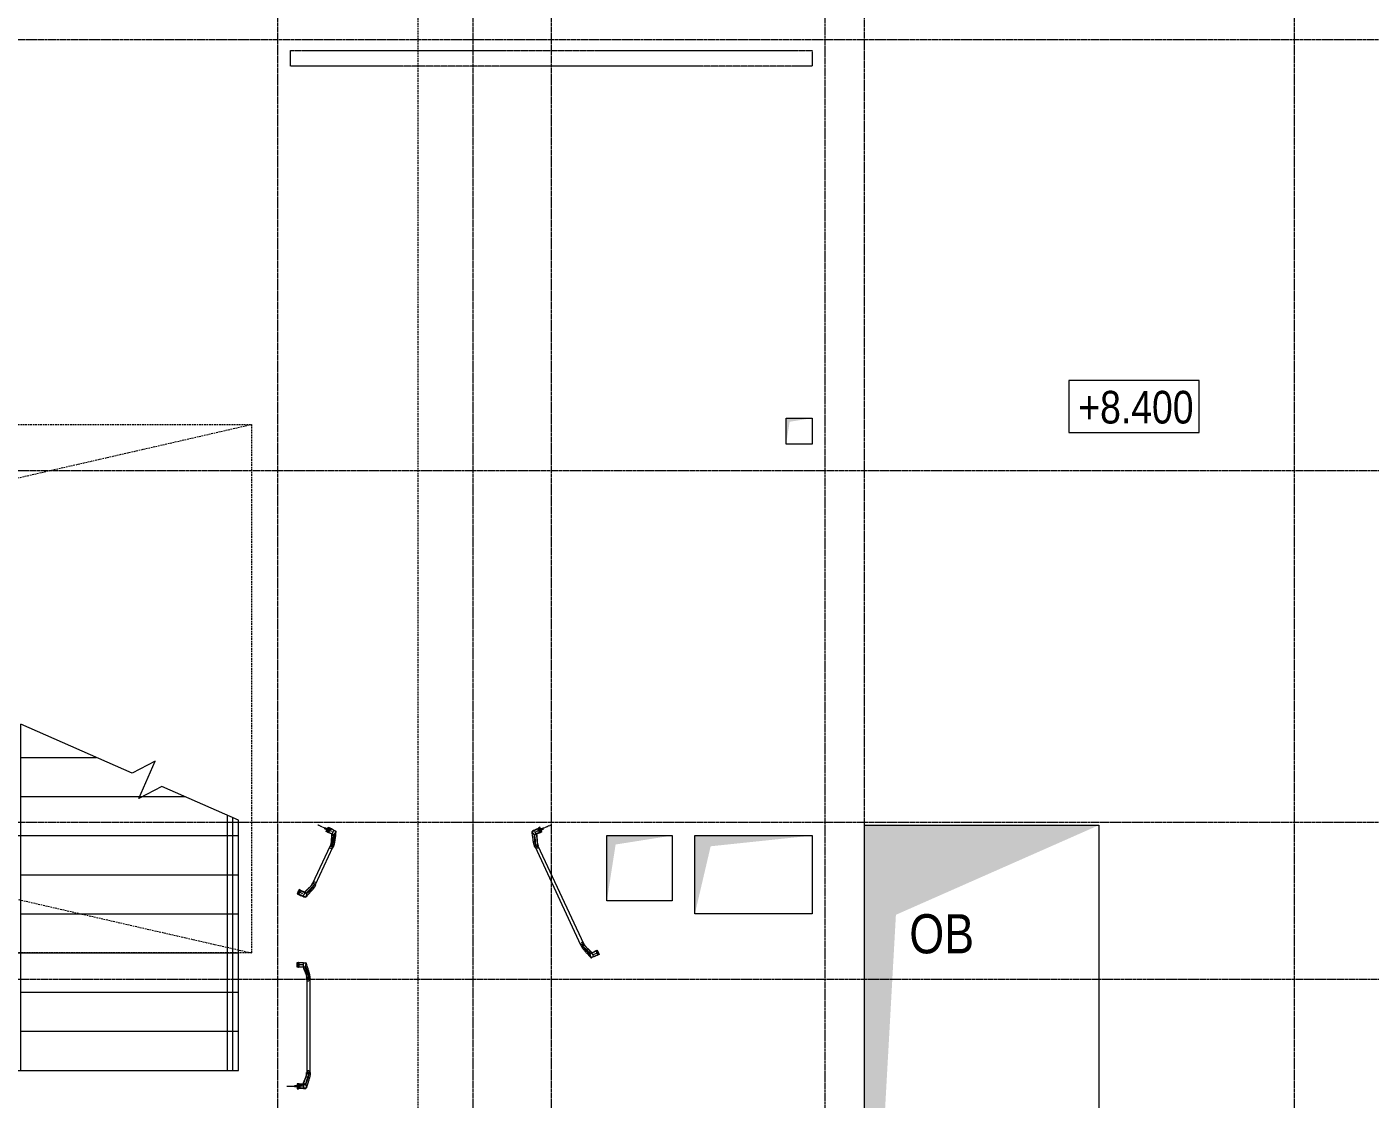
# Model space of a CAD drawing. Header units: millimetres. Extents: x -65509 to 912790, y 446 to 713294.
# Drawn here: x 209973 to 220277, y 369356 to 377577 of the extents above; entities that cross this region are included whole.
import ezdxf
from ezdxf.enums import TextEntityAlignment as Align

# ---------------------------------------------------------------- set-up
doc = ezdxf.new("R2010")
doc.units = ezdxf.units.MM
for name, pattern in [('( Hidden )', [0.375, 0.25, -0.125]), ('CENTER2', [28.575, 19.05, -3.175, 3.175, -3.175]), ('CENTERLINE', [30, 12, -1.5, 3, -1.5, 12]), ('DASHED', [19.05, 12.7, -6.35]), ('HIDDEN', [9.525, 6.35, -3.175])]:
    doc.linetypes.add(name, pattern=pattern)
for name, color, linetype, lineweight in [('АР_Двери_внутренние_антипаника', 250, 'Continuous', 0), ('АР_Мебель', 250, 'Continuous', 5), ('АР_Отверстия', 250, 'Continuous', 9), ('АР_Отметка', 250, 'Continuous', 13), ('АР_Разрезы марка', 7, 'Continuous', 13), ('АР_Стены кирпич_над проемом', 250, 'Continuous', 25), ('АР_Ф_ЛК', 250, 'Continuous', 5), ('Витражные конструкции', 250, 'Continuous', 15), ('ВК_Шахты', 250, 'Continuous', 9), ('ОВ_Шахты', 250, 'Continuous', 5), ('РД_Оси_100', 250, 'Continuous', 0)]:
    doc.layers.add(name, color=color, linetype=linetype, lineweight=lineweight)
doc.layers.add('АР_Делит', color=250, linetype='Continuous', lineweight=0, plot=False)
doc.layers.add('ЛК_Открытая', color=250, linetype='Continuous')
doc.styles.add('Arial_Narrow_08', font='ARIALN.TTF', dxfattribs={"width": 0.8})
doc.styles.add('style1', font='ARIALN.TTF')

# ---------------------------------------------------------------- blocks, each defined once
blk = doc.blocks.new('СОШ_2200_АР_ОСИ_М100_28.05.24')
at = {"layer": 'РД_Оси_100', "linetype": 'CENTER2'}
for p, q in [((94500, -6155), (94500, 139938.679)), ((96000, -6155), (96000, 139938.679)), ((102300, -6155), (102300, 139938.679)), ((119910, 82200), (-5954.958, 82200)), ((-5954.958, 78900), (119910, 78900)), ((119910, 76200), (-5954.958, 76200)), ((-5954.958, 75000), (119910, 75000))]:
    blk.add_line(p, q, dxfattribs=at)
for points in [[(96600, -6155), (96600, 139938.679)], [(98700, -6194.98), (98700, 139538.679), (98550, 139938.679)], [(99000, -6195.83), (99000, 139538.679), (99150, 139938.679)]]:
    blk.add_lwpolyline(points, dxfattribs=at)
blk = doc.blocks.new('Отметка_план')
at = {"color": 7}
blk.add_lwpolyline([(0, 0), (10, 0), (10, 4), (0, 4)], close=True, dxfattribs=at)
at = {"style": 'Arial_Narrow_08', "width": 0.8}
blk.add_attdef('OTMG', text='', height=2.5, dxfattribs=at).set_placement((9.06, 0.7), align=Align.RIGHT)
blk = doc.blocks.new('ЛК_открытая 1 эт 1500')
at = {"layer": 'АР_Ф_ЛК', "color": 5, "lineweight": 0}
for p, q in [((-920, 0), (-920, 2654)), ((-920, 2400), (-343, 2400)), ((-920, 2100), (338, 2100)), ((665, 0), (665, 1956)), ((705, 0), (705, 1938)), ((750, 0), (750, 1918)), ((-920, 1800), (750, 1800)), ((-920, 1500), (750, 1500)), ((-920, 1200), (750, 1200)), ((-920, 900), (750, 900)), ((-920, 600), (750, 600)), ((-920, 300), (750, 300)), ((-920, 0), (750, 0))]:
    blk.add_line(p, q, dxfattribs=at)
blk.add_lwpolyline([(750, 1918), (162, 2177), (-16, 2085), (111, 2371), (-67, 2278), (-920, 2654)], dxfattribs=at)
at = {"layer": 'АР_Ф_ЛК', "lineweight": 0}
blk.add_lwpolyline([(-85, 2071, 0, 150, 0), (-85, 1604, 0, 0, 0), (-85, 0, 0, 0, 0)], format="xyseb", dxfattribs=at)
blk = doc.blocks.new('otv')
at = {"linetype": 'Continuous'}
blk.add_lwpolyline([(0, -1), (0, 0), (1, 0), (1, -1)], close=True, dxfattribs=at)
blk.add_solid([(0, -1), (0, 0), (0.1346, -0.1366), (1, 0)], dxfattribs=at)
blk = doc.blocks.new('UUNEW01NEW00')
at = {"layer": 'АР_Двери_внутренние_антипаника', "color": 1, "linetype": 'Continuous'}
for p, q in [((-9.3, 0.2), (-14.4, -1.5)), ((-9.2, 0.8), (-9.3, 0.2)), ((-9.3, -0.1), (-9.3, 0.2)), ((-9.2, 0.2), (-9.3, 0.2)), ((-9.1, 1), (-9.2, 0.8)), ((-8.9, 0.5), (-9.2, 0.2)), ((-9.1, 19.3), (-8.9, 19.4)), ((-9.1, 19.3), (-9, 18.8)), ((-9, 1.2), (-9.1, 1)), ((-9, 18.8), (-8.8, 18.6)), ((-8.8, 1.3), (-9, 1.2)), ((-8.9, 19.4), (-8.5, 19.5)), ((-8.7, 0.8), (-8.9, 0.5)), ((-8.8, 18.6), (-8.6, 18.4)), ((-8.6, 0.9), (-8.7, 0.8)), ((-8.6, 18.4), (-8.4, 18.2)), ((-8.6, 1), (-8.6, 0.9)), ((-8.5, 1), (-8.6, 1)), ((-8.5, 19.5), (-8.2, 19.5)), ((-8.4, 0.8), (-8.5, 1.5)), ((-8.4, 1.3), (-8.5, 1)), ((-8.4, 18.2), (-8.1, 18.1)), ((-8.4, 1.4), (-8.4, 0.4)), ((-8.3, 0.5), (-8.4, 0.8)), ((-8.4, 0.4), (-8.4, -0.4)), ((-8.4, 0.4), (-8.3, 0.4)), ((-8.1, 0.2), (-8.3, 0.5)), ((-8.2, 19.5), (-7.8, 19.6)), ((-8.1, 18.1), (-7.6, 18)), ((-7.8, 0.1), (-8.1, 0.2)), ((-7.8, 19.6), (-7.5, 19.6)), ((-7.4, 0), (-7.8, 0.1)), ((-7.5, 18.3), (-7.6, 18.2)), ((-7.6, 18.2), (-7.6, 18)), ((-7.6, 18), (-7.6, 16.2)), ((-7.6, 16.2), (-7.6, 14.1)), ((-7.6, 14.1), (-7.6, 12.2)), ((-7.6, 12.2), (-7.6, 9.8)), ((-7.6, 9.8), (-7.6, 7.8)), ((-7.6, 7.8), (-7.6, 6.2)), ((-7.6, 6.2), (-7.6, 4.7)), ((-7.6, 4.7), (-7.5, 3.2)), ((-7.5, 19.6), (-7.1, 19.6)), ((-7.4, 18.3), (-7.5, 18.3)), ((-7.5, 3.2), (-7.5, 1.6)), ((-7.5, 1.6), (-7.4, 0)), ((-7.5, 0), (-7.5, 0)), ((-7.5, 0), (-7.3, 0)), ((-7.3, 18.3), (-7.4, 18.3)), ((-7.4, 0), (7.4, 0)), ((-7.2, 18.3), (-7.3, 18.3)), ((-7.3, 0), (7.3, 0)), ((-7.1, 18.3), (-7.2, 18.3)), ((-7.1, 24), (-7.1, 19.6)), ((-7.1, 19.6), (7.1, 19.6)), ((-7.1, 19.6), (-7.1, 18.3)), ((7.1, 18.3), (-7.1, 18.3)), ((-3.5, 16), (-4.6, 16.4)), ((-4.6, 16.4), (-4.6, 16.3)), ((-3.5, 15.9), (-4.6, 16.3)), ((-4.6, 16.3), (-3.8, 14.8)), ((-3.8, 14.8), (-3.3, 14.8)), ((-3, 14.7), (-3.8, 14.7)), ((-3.8, 14.7), (-3.8, 14.6)), ((-3, 14.6), (-3.8, 14.6)), ((-3.8, 14.6), (-3.8, 13.7)), ((-3.8, 13.7), (-3, 13.7)), ((-3.3, 14.8), (-3.6, 15.5)), ((-3.6, 15.5), (-2.7, 15.3)), ((-3.3, 14.9), (-3.6, 15.5)), ((-2.3, 15.7), (-3.5, 16)), ((-2.3, 15.6), (-3.5, 15.9)), ((-3.1, 14.4), (-3.4, 14.4)), ((-3.4, 14.4), (-3.4, 13.9)), ((-3.4, 14), (-3.1, 14)), ((-3.4, 13.9), (-3.1, 13.9)), ((-3.3, 14.9), (-3.3, 14.8)), ((-3, 14.4), (-3.1, 14.4)), ((-3.1, 14), (-3.1, 13.9)), ((-3.1, 14), (-3, 14)), ((-3.1, 13.9), (-3, 13.9)), ((-3, 14.7), (-3, 14.6)), ((-2.9, 14.7), (-3, 14.7)), ((-2.9, 14.6), (-3, 14.6)), ((-2.9, 14.4), (-3, 14.4)), ((-3, 14.4), (-3, 14.4)), ((-3, 14.4), (-3, 14.4)), ((-3, 14), (-3, 14)), ((-3, 14), (-3, 14)), ((-3, 14), (-2.9, 14)), ((-3, 13.9), (-3, 13.9)), ((-3, 13.9), (-3, 13.9)), ((-3, 13.9), (-2.9, 13.9)), ((-3, 13.7), (-2.9, 13.7)), ((-2.8, 14.7), (-2.9, 14.7)), ((-2.9, 14.7), (-2.9, 14.7)), ((-2.8, 14.5), (-2.9, 14.6)), ((-2.9, 14.6), (-2.9, 14.6)), ((-2.9, 14.3), (-2.9, 14.4)), ((-2.9, 14.3), (-2.9, 14.3)), ((-2.9, 14.3), (-2.9, 14.3)), ((-2.9, 14.3), (-2.9, 14.3)), ((-2.9, 14), (-2.9, 14.3)), ((-2.9, 14.1), (-2.9, 14)), ((-2.9, 14), (-2.9, 14.1)), ((-2.9, 14.1), (-2.9, 14.1)), ((-2.9, 14.1), (-2.9, 14.1)), ((-2.9, 14.1), (-2.9, 14.1)), ((-2.9, 14), (-2.9, 14)), ((-2.9, 13.9), (-2.9, 14)), ((-2.9, 14), (-2.9, 14)), ((-2.9, 14), (-2.9, 14)), ((-2.9, 13.9), (-2.9, 13.9)), ((-2.9, 13.9), (-2.9, 13.9)), ((-2.9, 13.7), (-2.8, 13.7)), ((-2.7, 14.6), (-2.8, 14.7)), ((-2.7, 14.5), (-2.8, 14.5)), ((-2.8, 13.7), (-2.8, 13.8)), ((-2.8, 13.8), (-2.7, 13.8)), ((-2.7, 15.3), (-1.7, 15.1)), ((-2.6, 14.6), (-2.7, 14.6)), ((-2.6, 14.5), (-2.7, 14.5)), ((-2.7, 13.8), (-2.6, 13.8)), ((-2.6, 14.5), (-2.6, 14.6)), ((-2.6, 14.6), (-2.6, 14.6)), ((-2.6, 14.4), (-2.6, 14.5)), ((-2.5, 14.5), (-2.6, 14.5)), ((-2.5, 14.4), (-2.6, 14.4)), ((-2.6, 14.4), (-2.6, 14.4)), ((-2.6, 13.8), (-2.6, 13.9)), ((-2.6, 13.9), (-2.5, 13.9)), ((-2.5, 14.4), (-2.5, 14.5)), ((-2.5, 14.4), (-2.5, 14.3)), ((-2.5, 14.3), (-2.5, 14.4)), ((-2.5, 14), (-2.5, 14.3)), ((-2.5, 13.9), (-2.5, 14)), ((-1, 15.5), (-2.3, 15.7)), ((-1, 15.4), (-2.3, 15.6)), ((-2.2, 14.5), (-2.3, 14.5)), ((-2.3, 14.5), (-2.3, 14.4)), ((-2.3, 14.4), (-2.3, 14.3)), ((-2.2, 14.4), (-2.3, 14.4)), ((-2.3, 14.4), (-2.3, 14.3)), ((-2.3, 14.3), (-2.3, 14)), ((-2.3, 14), (-2.3, 13.9)), ((-2.3, 13.9), (-2.3, 13.9)), ((-2.3, 13.9), (-2.2, 13.8)), ((-2.1, 14.6), (-2.2, 14.6)), ((-2.2, 14.6), (-2.2, 14.5)), ((-2.1, 14.5), (-2.2, 14.5)), ((-2.2, 14.5), (-2.2, 14.4)), ((-2.2, 13.8), (-2.2, 13.8)), ((-2.2, 13.8), (-2.1, 13.8)), ((-2, 14.7), (-2.1, 14.6)), ((-2, 14.6), (-2.1, 14.5)), ((-2.1, 14.6), (-2.1, 14.6)), ((-2.1, 14.5), (-2.1, 14.5)), ((-2.1, 13.8), (-2, 13.7)), ((-1.9, 14.7), (-2, 14.7)), ((-1.9, 14.6), (-2, 14.6)), ((-2, 13.7), (-2, 13.7)), ((-2, 13.7), (-1.9, 13.7)), ((-1.8, 14.7), (-1.9, 14.7)), ((-1.8, 14.6), (-1.9, 14.6)), ((-1.8, 14.4), (-1.9, 14.4)), ((-1.9, 14.4), (-1.9, 14.3)), ((-1.9, 14.3), (-1.9, 14)), ((-1.9, 14.3), (-1.9, 14.3)), ((-1.9, 14.3), (-1.9, 14.3)), ((-1.9, 14.3), (-1.9, 14.3)), ((-1.9, 14.1), (-1.9, 14.1)), ((-1.9, 14.1), (-1.9, 14.1)), ((-1.9, 14.1), (-1.9, 14.1)), ((-1.9, 14.1), (-1.8, 14)), ((-1.9, 14), (-1.9, 14)), ((-1.9, 14), (-1.9, 14)), ((-1.9, 14), (-1.9, 13.9)), ((-1.9, 13.9), (-1.8, 13.9)), ((-1.9, 13.7), (-1.8, 13.7)), ((-1.8, 14.7), (-1.8, 14.6)), ((-1.5, 14.7), (-1.8, 14.7)), ((-1.5, 14.6), (-1.8, 14.6)), ((-1.7, 14.4), (-1.8, 14.4)), ((-1.8, 14.4), (-1.8, 14.4)), ((-1.8, 14.4), (-1.8, 14.4)), ((-1.8, 14), (-1.8, 14)), ((-1.8, 14), (-1.8, 14)), ((-1.8, 14), (-1.7, 14)), ((-1.8, 13.9), (-1.8, 13.9)), ((-1.8, 13.9), (-1.8, 13.9)), ((-1.8, 13.9), (-1.7, 13.9)), ((-1.8, 13.7), (-1.5, 13.7)), ((-1.7, 15.1), (-0.7, 15)), ((-1.7, 14.4), (-1.7, 14.4)), ((-1.6, 14.4), (-1.7, 14.4)), ((-1.7, 14), (-1.7, 13.9)), ((-1.7, 14), (-1.7, 14)), ((-1.7, 14), (-1.6, 14)), ((-1.7, 13.9), (-1.6, 13.9)), ((-1.7, 13.9), (-1.7, 13.9)), ((-1.5, 14.4), (-1.6, 14.4)), ((-1.6, 14.4), (-1.6, 14.4)), ((-1.6, 14), (-1.6, 13.9)), ((-1.6, 14), (-1.6, 14)), ((-1.6, 14), (-1.5, 14)), ((-1.6, 13.9), (-1.6, 13.9)), ((-1.6, 13.9), (-1.5, 13.9)), ((-1.5, 14.7), (-1.5, 14.6)), ((-1.4, 14.7), (-1.5, 14.7)), ((-1.4, 14.6), (-1.5, 14.6)), ((-1.4, 14.3), (-1.5, 14.4)), ((-1.5, 14.4), (-1.5, 14.4)), ((-1.5, 14.4), (-1.5, 14.4)), ((-1.5, 14), (-1.4, 14.1)), ((-1.5, 14), (-1.5, 14)), ((-1.5, 14), (-1.5, 14)), ((-1.5, 14), (-1.5, 14)), ((-1.5, 13.9), (-1.5, 13.9)), ((-1.5, 13.9), (-1.5, 13.9)), ((-1.5, 13.9), (-1.5, 13.9)), ((-1.5, 13.9), (-1.4, 13.9)), ((-1.5, 13.7), (-1.4, 13.7)), ((-1.3, 14.7), (-1.4, 14.7)), ((-1.3, 14.6), (-1.4, 14.6)), ((-1.4, 14.3), (-1.4, 14.3)), ((-1.4, 14.3), (-1.4, 14.3)), ((-1.4, 14.3), (-1.4, 14.3)), ((-1.4, 14), (-1.4, 14.3)), ((-1.4, 14.1), (-1.4, 14)), ((-1.4, 14.1), (-1.4, 14.1)), ((-1.4, 14.1), (-1.4, 14.1)), ((-1.4, 14.1), (-1.4, 14.1)), ((-1.4, 13.9), (-1.4, 14)), ((-1.4, 14), (-1.4, 14)), ((-1.4, 14), (-1.4, 14)), ((-1.4, 13.7), (-1.3, 13.7)), ((-1.2, 14.6), (-1.3, 14.7)), ((-1.3, 14.7), (-1.3, 14.7)), ((-1.3, 14.5), (-1.3, 14.6)), ((-1.2, 14.5), (-1.3, 14.5)), ((-1.3, 13.7), (-1.2, 13.8)), ((-1.1, 14.6), (-1.2, 14.6)), ((-1.1, 14.5), (-1.2, 14.5)), ((-1.2, 13.8), (-1.2, 13.8)), ((-1.2, 13.8), (-1.1, 13.8)), ((-1.1, 14.5), (-1.1, 14.6)), ((-1.1, 14.6), (-1.1, 14.6)), ((-1.1, 14.4), (-1.1, 14.5)), ((-1, 14.5), (-1.1, 14.5)), ((-1, 14.4), (-1.1, 14.4)), ((-1.1, 14.4), (-1.1, 14.4)), ((-1.1, 13.8), (-1.1, 13.9)), ((-1.1, 13.9), (-1, 13.9)), ((0, 16.5), (-1, 15.5)), ((0, 16.4), (-1, 15.4)), ((-1, 15.5), (-1, 15.4)), ((-1, 14.4), (-1, 14.5)), ((-1, 14.3), (-1, 14.4)), ((-1, 14.4), (-1, 14.3)), ((-1, 14), (-1, 14.3)), ((-1, 13.9), (-1, 14)), ((0, 14.7), (-0.8, 14.7)), ((-0.8, 14.7), (-0.8, 14.6)), ((0, 14.6), (-0.8, 14.6)), ((-0.8, 14.6), (-0.8, 13.7)), ((-0.8, 13.7), (-0.4, 13.7)), ((-0.7, 15), (0, 15.7)), ((-0.1, 14.4), (-0.4, 14.4)), ((-0.4, 14.4), (-0.4, 14.2)), ((-0.4, 14.3), (-0.1, 14.3)), ((-0.4, 14.2), (-0.1, 14.2)), ((-0.4, 14.1), (-0.2, 14.1)), ((-0.4, 13.7), (-0.4, 14.1)), ((-0.2, 14.1), (0, 13.7)), ((0, 14.4), (-0.1, 14.4)), ((-0.1, 14.4), (-0.1, 14.4)), ((-0.1, 14.4), (-0.1, 14.4)), ((-0.1, 14.3), (-0.1, 14.2)), ((-0.1, 14.3), (-0.1, 14.3)), ((-0.1, 14.3), (-0.1, 14.3)), ((-0.1, 14.3), (0, 14.3)), ((-0.1, 14.2), (-0.1, 14.2)), ((-0.1, 14.2), (-0.1, 14.2)), ((-0.1, 14.2), (0, 14.2)), ((0, 16.5), (0, 16.4)), ((1, 15.5), (0, 16.5)), ((1, 15.4), (0, 16.4)), ((0, 15.7), (0.7, 15)), ((0, 14.7), (0, 14.6)), ((0.1, 14.7), (0, 14.7)), ((0.1, 14.6), (0, 14.6)), ((0, 14.3), (0, 14.4)), ((0, 14.4), (0, 14.4)), ((0, 14.3), (0, 14.4)), ((0, 14.4), (0, 14.4)), ((0, 14.4), (0, 14.4)), ((0, 14.4), (0, 14.4)), ((0, 14.4), (0, 14.4)), ((0, 14.3), (0, 14.3)), ((0, 14.3), (0, 14.3)), ((0, 14.3), (0, 14.3)), ((0, 14.2), (0, 14.3)), ((0, 14.3), (0, 14.3)), ((0, 14.3), (0, 14.3)), ((0, 14.3), (0, 14.3)), ((0, 14.2), (0, 14.2)), ((0, 14.2), (0, 14.2)), ((0, 13.7), (0.5, 13.7)), ((0.2, 14.7), (0.1, 14.7)), ((0.2, 14.6), (0.1, 14.6)), ((0.3, 14.6), (0.2, 14.7)), ((0.2, 14.7), (0.2, 14.7)), ((0.2, 14.5), (0.2, 14.6)), ((0.3, 14.5), (0.2, 14.5)), ((0.5, 13.7), (0.2, 14.1)), ((0.2, 14.1), (0.3, 14.1)), ((0.4, 14.6), (0.3, 14.6)), ((0.4, 14.5), (0.3, 14.5)), ((0.3, 14.1), (0.4, 14.2)), ((0.3, 14.1), (0.3, 14.1)), ((0.5, 13.8), (0.3, 14.1)), ((0.4, 14.5), (0.4, 14.6)), ((0.4, 14.6), (0.4, 14.6)), ((0.4, 14.4), (0.4, 14.5)), ((0.4, 14.4), (0.4, 14.5)), ((0.4, 14.5), (0.4, 14.5)), ((0.4, 14.3), (0.4, 14.4)), ((0.4, 14.4), (0.4, 14.4)), ((0.4, 14.4), (0.4, 14.4)), ((0.4, 14.2), (0.4, 14.3)), ((0.4, 14.3), (0.4, 14.3)), ((0.4, 14.2), (0.4, 14.2)), ((0.5, 13.8), (0.5, 13.7)), ((0.7, 15), (1.7, 15.1)), ((0.7, 14.7), (0.7, 14.6)), ((1.4, 14.7), (0.7, 14.7)), ((1.4, 14.6), (0.7, 14.6)), ((0.7, 14.6), (0.7, 13.7)), ((0.7, 13.7), (1.1, 13.7)), ((2.3, 15.7), (1, 15.5)), ((2.3, 15.6), (1, 15.4)), ((1, 15.5), (1, 15.4)), ((1.1, 13.7), (1.1, 14.3)), ((1.1, 14.3), (1.2, 14.3)), ((1.2, 14.3), (1.5, 13.7)), ((1.4, 14.7), (1.4, 14.6)), ((1.6, 14.2), (1.4, 14.7)), ((1.6, 14.1), (1.4, 14.6)), ((1.5, 13.7), (1.8, 13.7)), ((1.6, 14.2), (1.6, 14.1)), ((1.7, 14.2), (1.6, 14.2)), ((1.7, 14.1), (1.6, 14.1)), ((1.7, 15.1), (2.7, 15.3)), ((1.9, 14.7), (1.7, 14.2)), ((1.9, 14.6), (1.7, 14.1)), ((1.7, 14.2), (1.7, 14.1)), ((1.8, 13.7), (2, 14.3)), ((1.9, 14.7), (1.9, 14.6)), ((2.5, 14.7), (1.9, 14.7)), ((2.5, 14.6), (1.9, 14.6)), ((2, 14.3), (2.2, 14.3)), ((2.2, 14.3), (2.2, 13.7)), ((2.2, 13.7), (2.5, 13.7)), ((3.5, 16), (2.3, 15.7)), ((3.5, 15.9), (2.3, 15.6)), ((2.5, 14.7), (2.5, 14.6)), ((2.5, 13.7), (2.5, 14.6)), ((2.7, 15.3), (3.6, 15.5)), ((3.1, 14.7), (2.7, 13.8)), ((3.1, 14.6), (2.7, 13.7)), ((2.7, 13.8), (2.7, 13.7)), ((2.7, 13.7), (3.2, 13.7)), ((3.1, 14.7), (3.1, 14.6)), ((3.9, 14.7), (3.1, 14.7)), ((3.9, 14.6), (3.1, 14.6)), ((3.2, 13.7), (3.2, 13.9)), ((3.2, 13.9), (3.8, 13.9)), ((3.6, 15.5), (3.3, 14.8)), ((3.6, 15.5), (3.3, 14.9)), ((3.3, 14.9), (3.3, 14.8)), ((3.3, 14.8), (3.8, 14.8)), ((3.4, 14.3), (3.3, 14)), ((3.3, 14.1), (3.7, 14.1)), ((3.3, 14), (3.7, 14)), ((3.6, 14.3), (3.4, 14.3)), ((4.6, 16.4), (3.5, 16)), ((4.6, 16.3), (3.5, 15.9)), ((3.7, 14), (3.6, 14.3)), ((3.8, 14.8), (4.6, 16.3)), ((3.8, 13.9), (3.8, 13.7)), ((3.8, 13.7), (4.2, 13.7)), ((3.9, 14.7), (3.9, 14.6)), ((4.2, 13.8), (3.9, 14.7)), ((4.2, 13.7), (3.9, 14.6)), ((4.2, 13.8), (4.2, 13.7)), ((4.6, 16.4), (4.6, 16.3)), ((6.7, -9.4), (7.3, 0)), ((7.1, 19.6), (7.1, 24)), ((7.1, 19.6), (7.1, 18.3)), ((7.1, 19.6), (7.5, 19.6)), ((7.2, 18.3), (7.1, 18.3)), ((7.3, 18.3), (7.2, 18.3)), ((7.5, 18.3), (7.3, 18.3)), ((7.4, 0), (7.5, 2)), ((7.8, 0.1), (7.4, 0)), ((7.5, 19.6), (7.8, 19.6)), ((7.6, 18.2), (7.5, 18.3)), ((7.5, 2), (7.6, 4)), ((7.6, 18), (7.6, 18.2)), ((7.6, 18), (8.1, 18.1)), ((7.6, 16.2), (7.6, 18)), ((7.6, 14.2), (7.6, 16.2)), ((7.6, 12.3), (7.6, 14.2)), ((7.6, 9.9), (7.6, 12.3)), ((7.6, 8), (7.6, 9.9)), ((7.6, 5.9), (7.6, 8)), ((7.6, 4), (7.6, 5.9)), ((7.8, 19.6), (8.2, 19.5)), ((8.1, 0.2), (7.8, 0.1)), ((8.1, 18.1), (8.4, 18.2)), ((8.3, 0.5), (8.1, 0.2)), ((8.2, 19.5), (8.5, 19.5)), ((8.4, 0.8), (8.3, 0.5)), ((8.4, 18.2), (8.6, 18.4)), ((8.5, 19.5), (8.9, 19.4)), ((8.6, 18.4), (8.8, 18.6)), ((8.8, 18.6), (9, 18.8)), ((8.9, 19.4), (9.1, 19.3)), ((9, 18.8), (9.1, 19.3)), ((-52.5, -11.9), (-52.5, -19.8)), ((-52.5, -19.8), (-52.5, -25.1)), ((-52.5, -25.1), (-47.5, -25.1)), ((-47.5, -11.9), (-47.5, -19.8)), ((-47.5, -11.9), (-47.5, -11.9)), ((-47.5, -19.8), (-46, -19.6)), ((-45.9, -19.8), (-47.5, -19.8)), ((-47.5, -19.8), (-47.5, -25.1)), ((-46, -19.6), (-44.5, -19.2)), ((-44.3, -19.8), (-45.9, -19.8)), ((-43.1, -11.4), (-44.5, -11.6)), ((-44.5, -19.2), (-42.9, -18.5)), ((-42.5, -19.7), (-44.3, -19.8)), ((-41.6, -11.2), (-43.1, -11.4)), ((-42.9, -18.5), (-41.3, -17.7)), ((-40.6, -19.6), (-42.5, -19.7)), ((-39.3, -10.7), (-41.6, -11.2)), ((-41.3, -17.7), (-39, -16.7)), ((-37.8, -19.2), (-40.6, -19.6)), ((-36.7, -9.9), (-39.3, -10.7)), ((-39, -16.7), (-36.4, -15.7)), ((-34.9, -18.5), (-37.8, -19.2)), ((-33.8, -8.9), (-36.7, -9.9)), ((-36.4, -15.7), (-33.5, -14.5)), ((-31.9, -17.6), (-34.9, -18.5)), ((-30.7, -7.7), (-33.8, -8.9)), ((-33.5, -14.5), (-30.3, -13.4)), ((-28.7, -16.6), (-31.9, -17.6)), ((-27.2, -6.3), (-30.7, -7.7)), ((-30.3, -13.4), (-26.8, -12.1)), ((-25.2, -15.3), (-28.7, -16.6)), ((-23.3, -4.8), (-27.2, -6.3)), ((-26.8, -12.1), (-22.9, -10.9)), ((-21.4, -13.9), (-25.2, -15.3)), ((-19.1, -3.2), (-23.3, -4.8)), ((-22.9, -10.9), (-18.7, -9.6)), ((-17.3, -12.4), (-21.4, -13.9)), ((-14.4, -1.5), (-19.1, -3.2)), ((-18.7, -9.6), (-14, -8.2)), ((-12.8, -10.8), (-17.3, -12.4)), ((-14, -8.2), (-8.8, -6.6)), ((-7.8, -9.1), (-12.8, -10.8)), ((-9, -3.8), (-9.3, -0.1)), ((-8.8, -6.6), (-9, -3.8)), ((-8.8, -6.6), (-8.8, -6.6)), ((-8.8, -7.3), (-8.8, -6.6)), ((-8.8, -6.6), (-8.7, -6.6)), ((-8.5, -8.1), (-8.8, -7.3)), ((-8.7, -6.6), (-8.6, -6.6)), ((-8.6, -6.6), (-8.4, -6.7)), ((-8.2, -8.7), (-8.5, -8.1)), ((-8.4, -0.4), (-8.3, -0.9)), ((-8.4, -6.7), (-8.1, -6.7)), ((-8.3, -0.9), (-8.3, -1.1)), ((-8.3, -1.1), (-8.3, -1.1)), ((-8.3, -1.2), (-8.2, -1.2)), ((-8.2, -1.2), (-8.2, -1.2)), ((-8.2, -1.2), (-8.2, -1.5)), ((-8.2, -1.5), (-8.2, -1.5)), ((-7.8, -9.1), (-8.2, -8.7)), ((-8.1, -6.7), (-8, -6.6)), ((-8, -7.1), (-8.1, -6.7)), ((-8.1, -6.7), (-8.1, -6.7)), ((-8, -6.6), (-8, -6.6)), ((-8, -6.6), (-7.9, -6.6)), ((-7.6, -7.6), (-8, -7.1)), ((-7.8, -6.9), (-7.9, -6.6)), ((-7.9, -6.6), (-7.9, -6.7)), ((-7.9, -6.7), (-7.9, -6.6)), ((-7.5, -7.2), (-7.8, -6.9)), ((-7.4, -8.9), (-7.8, -9.1)), ((-7.2, -8), (-7.6, -7.6)), ((-7.2, -7.4), (-7.5, -7.2)), ((-7.1, -8.7), (-7.4, -8.9)), ((-7.3, 0), (-7.2, -1.7)), ((-7.2, -1.7), (-7.2, -3.1)), ((-7.2, -3.1), (-7.1, -4.5)), ((-6.9, -7.4), (-7.2, -7.4)), ((-6.7, -8.2), (-7.2, -8)), ((-7.1, -4.5), (-7, -6)), ((-6.7, -8.2), (-7.1, -8.7)), ((-7, -6), (-6.9, -7.4)), ((-6.9, -7.4), (-6.8, -7.5)), ((-6.8, -7.5), (-6.8, -7.5)), ((-6.8, -7.5), (-6.8, -7.6)), ((-6.8, -7.6), (-6.8, -7.6)), ((-6.8, -7.6), (-6.8, -7.6)), ((-6.8, -7.6), (-6.8, -7.6)), ((-6.8, -7.6), (-6.8, -7.6)), ((-6.8, -7.6), (-6.8, -7.6)), ((-6.8, -7.6), (-6.8, -7.6)), ((-6.8, -7.6), (-6.8, -7.6)), ((-6.8, -7.6), (-6.8, -7.6)), ((-6.8, -7.6), (-6.8, -7.6)), ((-6.8, -7.6), (-6.8, -7.6)), ((-6.8, -7.6), (-6.8, -7.6)), ((-6.8, -7.6), (-6.8, -7.6)), ((-6.8, -7.6), (-6.8, -7.6)), ((-6.8, -7.6), (-6.7, -7.8)), ((-6.7, -7.8), (-6.6, -8)), ((-6.6, -8), (-6.7, -8.1)), ((-6.7, -8.1), (-6.7, -8.2)), ((-6.7, -8.2), (5.6, -10.6)), ((5.6, -10.6), (6.3, -10)), ((5.6, -10.6), (6, -10.6)), ((6, -10.6), (6.3, -10.5)), ((6.3, -10), (6.6, -9.7)), ((6.3, -10.5), (6.4, -10.5)), ((6.6, -9.7), (6.7, -9.4)), ((6.7, -9.4), (7.1, -9.3)), ((7.1, -9.3), (7.4, -9.1)), ((7.4, -9.1), (7.6, -8.9)), ((8.3, -0.4), (8.3, -0.3))]:
    blk.add_line(p, q, dxfattribs=at)
at = {"layer": 'АР_Двери_внутренние_антипаника', "color": 40, "linetype": 'Continuous'}
for p, q in [((-8.8, 1.3), (-13.2, -0.1)), ((-9.1, 24), (9.1, 24)), ((-9.1, 19.3), (-9.1, 24)), ((-9, 18.2), (-9.1, 19.3)), ((-9, 17.1), (-9, 18.2)), ((-8.5, 1.5), (-9, 17.1)), ((-8.5, 1.5), (-8.8, 1.3)), ((8.3, 0.5), (8, -3.9)), ((9.1, 24), (9.1, 19.3)), ((-53, -19.5), (-53, -12.4)), ((-53, -24.6), (-53, -19.5)), ((-47.5, -11.9), (-52.5, -11.9)), ((-52.5, -25.1), (-47.5, -25.1)), ((-47.5, -11.9), (-46.3, -11.8)), ((-47.5, -25.1), (-45.1, -25)), ((-45.1, -11.7), (-46.3, -11.8)), ((-44.4, -11.5), (-45.1, -11.7)), ((-45.1, -25), (-44.1, -24.9)), ((-42.2, -11), (-44.4, -11.6)), ((-44.1, -24.9), (-43.6, -24.9)), ((-43.6, -24.9), (-43, -24.8)), ((-43, -24.8), (-42.4, -24.8)), ((-42.4, -24.8), (-41.8, -24.7)), ((-40, -10.4), (-42.2, -11)), ((-41.8, -24.7), (-41.1, -24.6)), ((-41.1, -24.6), (-39.3, -24.3)), ((-38, -9.7), (-40, -10.4)), ((-39.3, -24.3), (-37.6, -23.9)), ((-36.1, -9), (-38, -9.7)), ((-37.6, -23.9), (-36.2, -23.6)), ((-36.2, -23.6), (-35.1, -23.3)), ((-34.2, -8.3), (-36.1, -9)), ((-35.1, -23.3), (-34.2, -23.1)), ((-32.1, -7.5), (-34.2, -8.3)), ((-34.2, -23.1), (-33.1, -22.8)), ((-33.1, -22.8), (-31.7, -22.5)), ((-30.3, -6.7), (-32.1, -7.5)), ((-31.7, -22.5), (-30.1, -22)), ((-28.2, -5.9), (-30.3, -6.7)), ((-30.1, -22), (-28.2, -21.5)), ((-25.9, -4.9), (-28.2, -5.9)), ((-28.2, -21.5), (-26, -20.8)), ((-26, -20.8), (-23.3, -20)), ((-23.3, -3.9), (-25.9, -4.9)), ((-20.4, -2.7), (-23.3, -3.9)), ((-23.3, -20), (-20.2, -19.1)), ((-17, -1.5), (-20.4, -2.7)), ((-20.2, -19.1), (-17.7, -18.3)), ((-17.7, -18.3), (-14.9, -17.4)), ((-13.2, -0.1), (-17, -1.5)), ((-14.9, -17.4), (-11.8, -16.4)), ((-11.8, -16.4), (-8.3, -15.3)), ((-8.3, -15.3), (-4.5, -14.1)), ((-4.5, -14.1), (-0.2, -12.7)), ((-0.2, -12.7), (4.6, -11.2)), ((4.6, -11.2), (5.6, -10.9)), ((5.6, -10.9), (6.4, -10.5)), ((6.4, -10.5), (7.3, -9.6)), ((7.3, -9.6), (7.6, -8.9)), ((7.6, -8.9), (7.7, -8.7)), ((8, -3.9), (7.7, -8.6)), ((7.7, -8.7), (7.7, -8.6))]:
    blk.add_line(p, q, dxfattribs=at)
at = {"layer": 'АР_Двери_внутренние_антипаника', "color": 1, "linetype": 'CENTERLINE'}
blk.add_line((0, 4.4), (0, 26), dxfattribs=at)
at = {"layer": 'АР_Двери_внутренние_антипаника', "color": 1, "linetype": 'HIDDEN'}
for p, q in [((-60.5, -14), (-53, -14)), ((-60.5, -14), (-60.5, -23)), ((-60.5, -23), (-53, -23)), ((-54.5, -17.6), (-54.5, -14.1)), ((-54.5, -14.1), (-53, -14.1)), ((-54.5, -17.6), (-53, -17.6))]:
    blk.add_line(p, q, dxfattribs=at)
at = {"layer": 'АР_Двери_внутренние_антипаника', "color": 1, "linetype": 'Continuous'}
blk.add_arc((490.8, 29.3), 500, 183.3082, 184.1216, dxfattribs=at)
at = {"layer": 'АР_Двери_внутренние_антипаника', "color": 40, "linetype": 'Continuous'}
for centre, radius, start, end in [((-490.9, 27.7), 500, 356.9219, 359.0377), ((-52.5, -12.4), 0.5, 90, 180), ((-52.5, -24.6), 0.5, 180, 270)]:
    blk.add_arc(centre, radius, start, end, dxfattribs=at)
at = {"layer": 'АР_Двери_внутренние_антипаника', "color": 1, "linetype": 'Continuous'}
blk.add_point((0, 0), dxfattribs=at)
blk = doc.blocks.new('66NEW00')
at = {"layer": 'АР_Двери_внутренние_антипаника', "color": 40, "linetype": 'Continuous'}
for p, q in [((9.1, 0), (-9.1, 0)), ((-9.1, 0), (-9.1, -4.7)), ((9.1, -4.7), (9.1, 0)), ((-8.3, -23.5), (-8, -27.9)), ((-8, -27.9), (-7.7, -32.5)), ((-7.7, -32.7), (-7.7, -32.5)), ((-7.6, -32.8), (-7.7, -32.7)), ((-7.3, -33.6), (-7.6, -32.8)), ((-6.4, -34.5), (-7.3, -33.6)), ((-5.6, -34.9), (-6.4, -34.5)), ((-4.6, -35.2), (-5.6, -34.9)), ((0.2, -36.7), (-4.6, -35.2)), ((4.5, -38.1), (0.2, -36.7)), ((8.3, -39.3), (4.5, -38.1)), ((11.8, -40.4), (8.3, -39.3)), ((8.5, -22.4), (9, -6.9)), ((8.5, -22.4), (8.8, -22.7)), ((8.8, -22.7), (13.2, -24.1)), ((9, -5.7), (9.1, -4.7)), ((9, -6.9), (9, -5.7)), ((14.9, -41.4), (11.8, -40.4)), ((13.2, -24.1), (17, -25.5)), ((17.7, -42.3), (14.9, -41.4)), ((17, -25.5), (20.4, -26.7)), ((20.2, -43), (17.7, -42.3)), ((23.3, -44), (20.2, -43)), ((20.4, -26.7), (23.3, -27.9)), ((23.3, -27.9), (25.9, -28.9)), ((26, -44.8), (23.3, -44)), ((25.9, -28.9), (28.2, -29.9)), ((28.2, -45.4), (26, -44.8)), ((28.2, -29.9), (30.3, -30.7)), ((30.1, -46), (28.2, -45.4)), ((31.7, -46.4), (30.1, -46)), ((30.3, -30.7), (32.1, -31.4)), ((33.1, -46.8), (31.7, -46.4)), ((32.1, -31.4), (34.2, -32.3)), ((34.2, -47.1), (33.1, -46.8)), ((34.2, -32.3), (36.1, -33)), ((35.1, -47.3), (34.2, -47.1)), ((36.2, -47.6), (35.1, -47.3)), ((36.1, -33), (38, -33.7)), ((37.6, -47.9), (36.2, -47.6)), ((39.3, -48.2), (37.6, -47.9)), ((38, -33.7), (40, -34.4)), ((41.1, -48.6), (39.3, -48.2)), ((40, -34.4), (42.2, -35)), ((41.8, -48.7), (41.1, -48.6)), ((42.4, -48.7), (41.8, -48.7)), ((42.2, -35), (44.4, -35.5)), ((43, -48.8), (42.4, -48.7)), ((43.6, -48.9), (43, -48.8)), ((44.1, -48.9), (43.6, -48.9)), ((45.1, -49), (44.1, -48.9)), ((44.4, -35.5), (45.1, -35.6)), ((45.1, -35.6), (46.3, -35.8)), ((47.5, -49.1), (45.1, -49)), ((47.5, -35.8), (46.3, -35.8)), ((47.5, -35.8), (52.5, -35.8)), ((52.5, -49.1), (47.5, -49.1)), ((53, -43.4), (53, -36.3)), ((53, -48.6), (53, -43.4))]:
    blk.add_line(p, q, dxfattribs=at)
at = {"layer": 'АР_Двери_внутренние_антипаника', "color": 1, "linetype": 'Continuous'}
for p, q in [((-7.1, -4.4), (-7.1, 0)), ((7.1, 0), (7.1, -4.4)), ((-8.9, -4.6), (-9.1, -4.7)), ((-9, -5.2), (-9.1, -4.7)), ((-8.8, -5.4), (-9, -5.2)), ((-8.5, -4.5), (-8.9, -4.6)), ((-8.6, -5.6), (-8.8, -5.4)), ((-8.4, -5.7), (-8.6, -5.6)), ((-8.2, -4.4), (-8.5, -4.5)), ((-8.1, -5.8), (-8.4, -5.7)), ((-8.4, -23.1), (-8.3, -23.5)), ((-8.3, -23.5), (-8.1, -23.7)), ((-8.3, -24.4), (-8.3, -24.2)), ((-7.8, -4.4), (-8.2, -4.4)), ((-7.6, -5.9), (-8.1, -5.8)), ((-8.1, -23.7), (-7.8, -23.9)), ((-7.5, -4.4), (-7.8, -4.4)), ((-7.8, -23.9), (-7.4, -24)), ((-7.6, -5.8), (-7.5, -5.7)), ((-7.6, -5.9), (-7.6, -5.8)), ((-7.6, -7.7), (-7.6, -5.9)), ((-7.6, -9.8), (-7.6, -7.7)), ((-7.6, -11.7), (-7.6, -9.8)), ((-7.6, -14), (-7.6, -11.7)), ((-7.6, -16), (-7.6, -14)), ((-7.6, -18.1), (-7.6, -16)), ((-7.6, -19.9), (-7.6, -18.1)), ((-7.5, -21.9), (-7.6, -19.9)), ((-7.4, -33.1), (-7.6, -32.8)), ((-7.1, -4.4), (-7.5, -4.4)), ((-7.5, -5.7), (-7.3, -5.7)), ((-7.4, -24), (-7.5, -21.9)), ((7.4, -24), (-7.4, -24)), ((-7.1, -33.3), (-7.4, -33.1)), ((-7.3, -5.7), (-7.2, -5.6)), ((7.3, -24), (-7.3, -24)), ((-6.7, -33.3), (-7.3, -24)), ((-7.2, -5.6), (-7.1, -5.6)), ((7.1, -4.4), (-7.1, -4.4)), ((-7.1, -4.4), (-7.1, -5.6)), ((-7.1, -5.6), (7.1, -5.6)), ((-6.7, -33.3), (-7.1, -33.3)), ((-6.6, -33.7), (-6.7, -33.3)), ((-6.3, -34), (-6.6, -33.7)), ((-6.3, -34.5), (-6.4, -34.4)), ((-5.6, -34.5), (-6.3, -34)), ((-6, -34.6), (-6.3, -34.5)), ((-5.6, -34.5), (-6, -34.6)), ((6.7, -32.2), (-5.6, -34.5)), ((6.7, -31.8), (6.6, -32)), ((6.6, -32), (6.7, -32.1)), ((6.8, -31.6), (6.7, -31.8)), ((6.7, -32.2), (7.2, -32)), ((6.7, -32.1), (6.7, -32.2)), ((6.7, -32.2), (7.1, -32.7)), ((6.9, -31.4), (6.8, -31.5)), ((6.8, -31.5), (6.8, -31.5)), ((6.8, -31.5), (6.8, -31.5)), ((6.8, -31.5), (6.8, -31.6)), ((6.8, -31.6), (6.8, -31.6)), ((6.8, -31.6), (6.8, -31.6)), ((6.8, -31.6), (6.8, -31.6)), ((6.8, -31.6), (6.8, -31.6)), ((6.8, -31.6), (6.8, -31.6)), ((6.8, -31.6), (6.8, -31.6)), ((6.8, -31.6), (6.8, -31.6)), ((6.8, -31.6), (6.8, -31.6)), ((6.8, -31.6), (6.8, -31.6)), ((6.8, -31.6), (6.8, -31.6)), ((6.8, -31.6), (6.8, -31.6)), ((6.8, -31.6), (6.8, -31.6)), ((7, -29.9), (6.9, -31.4)), ((6.9, -31.4), (7.2, -31.3)), ((7.1, -28.5), (7, -29.9)), ((7.1, -4.4), (7.1, -5.6)), ((7.5, -4.4), (7.1, -4.4)), ((7.1, -5.6), (7.2, -5.6)), ((7.2, -27.1), (7.1, -28.5)), ((7.1, -32.7), (7.4, -32.9)), ((7.2, -5.6), (7.3, -5.7)), ((7.3, -24), (7.2, -25.6)), ((7.2, -25.6), (7.2, -27.1)), ((7.2, -31.3), (7.5, -31.2)), ((7.2, -32), (7.6, -31.6)), ((7.3, -5.7), (7.4, -5.7)), ((7.5, -24), (7.3, -24)), ((7.4, -5.7), (7.5, -5.7)), ((7.5, -22.4), (7.4, -24)), ((7.4, -24), (7.8, -23.9)), ((7.4, -32.9), (7.8, -33.1)), ((7.8, -4.4), (7.5, -4.4)), ((7.5, -5.7), (7.6, -5.8)), ((7.6, -19.3), (7.5, -20.8)), ((7.5, -20.8), (7.5, -22.4)), ((7.5, -24), (7.5, -24)), ((7.5, -31.2), (7.8, -30.9)), ((8.1, -5.8), (7.6, -5.9)), ((7.6, -5.8), (7.6, -5.9)), ((7.6, -5.9), (7.6, -7.8)), ((7.6, -7.8), (7.6, -9.9)), ((7.6, -9.9), (7.6, -11.8)), ((7.6, -11.8), (7.6, -14.2)), ((7.6, -14.2), (7.6, -16.2)), ((7.6, -16.2), (7.6, -17.8)), ((7.6, -17.8), (7.6, -19.3)), ((7.6, -31.6), (8, -31.1)), ((8.2, -4.4), (7.8, -4.4)), ((7.8, -23.9), (8.1, -23.7)), ((7.8, -30.9), (7.9, -30.6)), ((7.8, -33.1), (8.2, -32.7)), ((7.8, -33.1), (12.8, -34.8)), ((8, -30.6), (7.9, -30.6)), ((7.9, -30.6), (7.9, -30.6)), ((7.9, -30.6), (7.9, -30.6)), ((8, -31.1), (8.1, -30.6)), ((8.1, -30.6), (8, -30.6)), ((8, -30.6), (8, -30.6)), ((8.4, -5.7), (8.1, -5.8)), ((8.1, -23.7), (8.3, -23.5)), ((8.1, -30.7), (8.1, -30.6)), ((8.4, -30.7), (8.1, -30.7)), ((8.5, -4.5), (8.2, -4.4)), ((8.2, -25.1), (8.2, -25.2)), ((8.3, -25.1), (8.2, -25.1)), ((8.2, -25.2), (8.2, -25.5)), ((8.2, -25.5), (8.2, -25.5)), ((8.2, -32.7), (8.5, -32.1)), ((8.3, -23.5), (8.4, -23.1)), ((8.4, -23.6), (8.3, -23.6)), ((8.4, -24.3), (8.3, -24.8)), ((8.3, -24.8), (8.3, -25.1)), ((8.3, -25.1), (8.3, -25.1)), ((8.6, -5.6), (8.4, -5.7)), ((8.4, -23.1), (8.5, -22.4)), ((8.4, -22.6), (8.5, -22.9)), ((8.4, -22.6), (8.4, -23.6)), ((8.4, -23.6), (8.4, -24.3)), ((8.6, -30.6), (8.4, -30.7)), ((8.9, -4.6), (8.5, -4.5)), ((8.5, -22.9), (8.6, -23)), ((8.5, -32.1), (8.8, -31.3)), ((8.8, -5.4), (8.6, -5.6)), ((8.6, -23), (8.6, -23.1)), ((8.6, -23.1), (8.7, -23.2)), ((8.7, -30.6), (8.6, -30.6)), ((8.7, -23.2), (8.9, -23.4)), ((8.8, -30.6), (8.7, -30.6)), ((9, -5.2), (8.8, -5.4)), ((8.8, -22.7), (9, -22.8)), ((8.8, -30.6), (9, -27.8)), ((14, -32.2), (8.8, -30.6)), ((8.8, -30.6), (8.8, -30.6)), ((8.8, -31.3), (8.8, -30.6)), ((9.1, -4.7), (8.9, -4.6)), ((8.9, -23.4), (9.2, -23.8)), ((9.1, -4.7), (9, -5.2)), ((9, -22.8), (9.1, -22.9)), ((9, -27.8), (9.3, -24)), ((9.1, -22.9), (9.2, -23.2)), ((9.2, -23.2), (9.3, -23.8)), ((9.2, -23.8), (9.3, -23.8)), ((9.3, -23.8), (14.4, -25.5)), ((9.3, -24), (9.3, -23.8)), ((12.8, -34.8), (17.3, -36.4)), ((18.7, -33.6), (14, -32.2)), ((14.4, -25.5), (19.1, -27.2)), ((17.3, -36.4), (21.4, -37.9)), ((22.9, -34.9), (18.7, -33.6)), ((19.1, -27.2), (23.3, -28.8)), ((21.4, -37.9), (25.2, -39.3)), ((26.8, -36.1), (22.9, -34.9)), ((23.3, -28.8), (27.2, -30.3)), ((25.2, -39.3), (28.7, -40.5)), ((30.3, -37.3), (26.8, -36.1)), ((27.2, -30.3), (30.7, -31.7)), ((28.7, -40.5), (31.9, -41.6)), ((33.5, -38.5), (30.3, -37.3)), ((30.7, -31.7), (33.8, -32.9)), ((31.9, -41.6), (34.9, -42.5)), ((36.4, -39.6), (33.5, -38.5)), ((33.8, -32.9), (36.7, -33.9)), ((34.9, -42.5), (37.8, -43.2)), ((39, -40.7), (36.4, -39.6)), ((36.7, -33.9), (39.3, -34.6)), ((37.8, -43.2), (40.6, -43.6)), ((41.3, -41.7), (39, -40.7)), ((39.3, -34.6), (41.6, -35.1)), ((40.6, -43.6), (42.5, -43.7)), ((42.9, -42.5), (41.3, -41.7)), ((41.6, -35.1), (43.1, -35.4)), ((42.5, -43.7), (44.3, -43.7)), ((44.5, -43.1), (42.9, -42.5)), ((43.1, -35.4), (44.5, -35.6)), ((44.3, -43.7), (45.9, -43.7)), ((46, -43.6), (44.5, -43.1)), ((45.9, -43.7), (47.5, -43.7)), ((47.5, -43.7), (46, -43.6)), ((47.5, -35.9), (47.5, -43.7)), ((47.5, -35.9), (47.5, -35.9)), ((47.5, -43.7), (47.5, -49.1)), ((52.5, -49.1), (47.5, -49.1)), ((52.5, -35.9), (52.5, -43.7)), ((52.5, -43.7), (52.5, -49.1))]:
    blk.add_line(p, q, dxfattribs=at)
at = {"layer": 'АР_Двери_внутренние_антипаника', "color": 1, "linetype": 'CENTERLINE'}
blk.add_line((0, -19.6), (0, 2), dxfattribs=at)
at = {"layer": 'АР_Двери_внутренние_антипаника', "color": 1, "linetype": 'HIDDEN'}
for p, q in [((60.5, -38), (53, -38)), ((54.5, -38.1), (53, -38.1)), ((54.5, -41.6), (53, -41.6)), ((60.5, -47), (53, -47)), ((54.5, -41.6), (54.5, -38.1)), ((60.5, -38), (60.5, -47))]:
    blk.add_line(p, q, dxfattribs=at)
at = {"layer": 'АР_Двери_внутренние_антипаника', "color": 40, "linetype": 'Continuous'}
for centre, radius, start, end in [((490.9, 3.7), 500, 180.9623, 183.0781), ((52.5, -36.3), 0.5, 0, 90), ((52.5, -48.6), 0.5, 270, 0)]:
    blk.add_arc(centre, radius, start, end, dxfattribs=at)
at = {"layer": 'АР_Двери_внутренние_антипаника', "color": 1, "linetype": 'Continuous'}
blk.add_arc((-490.8, 5.3), 500, 355.8784, 356.6918, dxfattribs=at)
blk.add_point((0, 0), dxfattribs=at)
blk = doc.blocks.new('*U469')
at = {"layer": 'АР_Двери_внутренние_антипаника', "color": 1, "linetype": 'HIDDEN'}
for p, q in [((4, 8), (-4, 8)), ((-4, 0), (-4, 8)), ((4, 0), (4, 8))]:
    blk.add_line(p, q, dxfattribs=at)
at = {"layer": 'АР_Двери_внутренние_антипаника', "color": 40, "linetype": 'Continuous'}
for p, q in [((-4, 0), (-4, -22)), ((4, 0), (4, -22)), ((933, 97), (106, 97)), ((933, 73), (106, 73))]:
    blk.add_line(p, q, dxfattribs=at)
at = {"layer": 'АР_Двери_внутренние_антипаника', "color": 1, "linetype": 'Continuous'}
for p, q in [((-1, -22), (-4, 0)), ((4, 0), (1, -22))]:
    blk.add_line(p, q, dxfattribs=at)
at = {"layer": 'АР_Двери_внутренние_антипаника', "color": 1, "linetype": 'CENTERLINE'}
blk.add_line((0, -4), (0, -80), dxfattribs=at)
at = {"layer": 'АР_Двери_внутренние_антипаника', "xscale": 2, "yscale": 2, "zscale": 2, "rotation": 180}
for name, p in [('UUNEW01NEW00', (0, 48)), ('66NEW00', (1039, 0))]:
    blk.add_blockref(name, p, dxfattribs=at)
blk = doc.blocks.new('*U470')
at = {"layer": 'АР_Двери_внутренние_антипаника', "color": 1, "linetype": 'HIDDEN'}
for p, q in [((4, 8), (-4, 8)), ((-4, 0), (-4, 8)), ((4, 0), (4, 8))]:
    blk.add_line(p, q, dxfattribs=at)
at = {"layer": 'АР_Двери_внутренние_антипаника', "color": 40, "linetype": 'Continuous'}
for p, q in [((-4, 0), (-4, -22)), ((4, 0), (4, -22)), ((421, 97), (106, 97)), ((421, 73), (106, 73))]:
    blk.add_line(p, q, dxfattribs=at)
at = {"layer": 'АР_Двери_внутренние_антипаника', "color": 1, "linetype": 'Continuous'}
for p, q in [((-1, -22), (-4, 0)), ((4, 0), (1, -22))]:
    blk.add_line(p, q, dxfattribs=at)
at = {"layer": 'АР_Двери_внутренние_антипаника', "color": 1, "linetype": 'CENTERLINE'}
blk.add_line((0, -4), (0, -80), dxfattribs=at)
at = {"layer": 'АР_Двери_внутренние_антипаника', "xscale": 2, "yscale": 2, "zscale": 2, "rotation": 180}
for name, p in [('UUNEW01NEW00', (0, 48)), ('66NEW00', (527, 0))]:
    blk.add_blockref(name, p, dxfattribs=at)
blk = doc.blocks.new('*U471')
at = {"layer": 'АР_Двери_внутренние_антипаника', "color": 1, "linetype": 'HIDDEN'}
for p, q in [((4, 8), (-4, 8)), ((-4, 0), (-4, 8)), ((4, 0), (4, 8))]:
    blk.add_line(p, q, dxfattribs=at)
at = {"layer": 'АР_Двери_внутренние_антипаника', "color": 40, "linetype": 'Continuous'}
for p, q in [((-4, 0), (-4, -22)), ((4, 0), (4, -22)), ((825, 97), (106, 97)), ((825, 73), (106, 73))]:
    blk.add_line(p, q, dxfattribs=at)
at = {"layer": 'АР_Двери_внутренние_антипаника', "color": 1, "linetype": 'Continuous'}
for p, q in [((-1, -22), (-4, 0)), ((4, 0), (1, -22))]:
    blk.add_line(p, q, dxfattribs=at)
at = {"layer": 'АР_Двери_внутренние_антипаника', "color": 1, "linetype": 'CENTERLINE'}
blk.add_line((0, -4), (0, -80), dxfattribs=at)
at = {"layer": 'АР_Двери_внутренние_антипаника', "xscale": 2, "yscale": 2, "zscale": 2, "rotation": 180}
for name, p in [('UUNEW01NEW00', (0, 48)), ('66NEW00', (931, 0))]:
    blk.add_blockref(name, p, dxfattribs=at)

msp = doc.modelspace()

# ---------------------------------------------------------------- linework, layer by layer
at = {"layer": 'АР_Делит', "linetype": 'DASHED'}
msp.add_lwpolyline([(211696.497, 370477.525), (193997.159, 370475.942), (193997.159, 374526.733), (211696.497, 374528.316)], close=True, dxfattribs=at)
for points in [[(211697.159, 374526.733), (193997.159, 370475.942)], [(193997.159, 374526.733), (211696.497, 370477.525)]]:
    msp.add_lwpolyline(points, dxfattribs=at)
at = {"layer": 'АР_Мебель'}
for p, q in [((199383.53, 371376.733), (210297.158, 371376.733)), ((205597.159, 370476.733), (210297.158, 370476.733)), ((205597.159, 369576.733), (210297.158, 369576.733))]:
    msp.add_line(p, q, dxfattribs=at)
at = {"layer": 'АР_Разрезы марка', "linetype": 'DASHED', "lineweight": 0}
msp.add_lwpolyline([(214984.238, 432881.126), (214984.238, 395913.3), (212971.267, 395913.3), (212971.267, 293307.049)], dxfattribs=at)
at = {"layer": 'АР_Стены кирпич_над проемом', "linetype": '( Hidden )', "lineweight": 0, "ltscale": 10}
msp.add_lwpolyline([(215997.159, 377396.733), (215997.159, 377276.733), (211994.659, 377276.733), (211994.659, 377396.733)], close=True, dxfattribs=at)

# ---------------------------------------------------------------- block references
at = {"layer": 'АР_Мебель'}
msp.add_blockref('ЛК_открытая 1 эт 1500', (210847.159, 369576.733), dxfattribs=at)
at = {"layer": 'АР_Отверстия', "color": 1, "xscale": 1800, "yscale": 5030}
msp.add_blockref('otv', (216397.159, 371456.733), dxfattribs=at)
at = {"layer": 'АР_Отметка'}
ref = msp.add_blockref('Отметка_план', (217965.034, 374466.32), dxfattribs=dict(at, xscale=100, yscale=100, zscale=100))
ref.add_attrib('OTMG', '+8.400', dxfattribs={"layer": '0', "color": 0, "height": 250, "style": 'style1'}).set_placement((218922.452, 374786.136), align=Align.TOP_RIGHT)
at = {"layer": 'Витражные конструкции', "color": 4, "lineweight": 30, "ltscale": 2, "rotation": 244.9891119442379}
msp.add_blockref('*U470', (212277.675, 371423.881), dxfattribs=at)
at = {"layer": 'Витражные конструкции', "color": 4, "lineweight": 30, "ltscale": 2, "xscale": -1}
for name, p, rotation in [('*U469', (213916.639, 371423.881), 115.0108880557621), ('*U471', (212047.334, 369454.489), 270.0160895343374)]:
    msp.add_blockref(name, p, dxfattribs=dict(at, rotation=rotation))
at = {"layer": 'ВК_Шахты', "color": 1, "xscale": 200, "yscale": 200}
msp.add_blockref('otv', (215797.141, 374576.631), dxfattribs=at)
at = {"layer": 'ЛК_Открытая'}
msp.add_blockref('ЛК_открытая 1 эт 1500', (210847.159, 369576.733), dxfattribs=at)
at = {"layer": 'ОВ_Шахты'}
for p, xscale, yscale in [((214421.967, 371376.733), 500, 500), ((215097.157, 371376.733), 900, 600)]:
    msp.add_blockref('otv', p, dxfattribs=dict(at, xscale=xscale, yscale=yscale))
at = {"layer": 'РД_Оси_100'}
msp.add_blockref('СОШ_2200_АР_ОСИ_М100_28.05.24', (117397.159, 295276.733), dxfattribs=at)

# ---------------------------------------------------------------- texts
at = {"layer": 'ОВ_Шахты', "insert": (216990.443, 370621.986), "char_height": 300, "width": 900.00002, "attachment_point": 5, "style": 'style1'}
msp.add_mtext('ОВ', dxfattribs=at)

doc.saveas('drawing.dxf')
